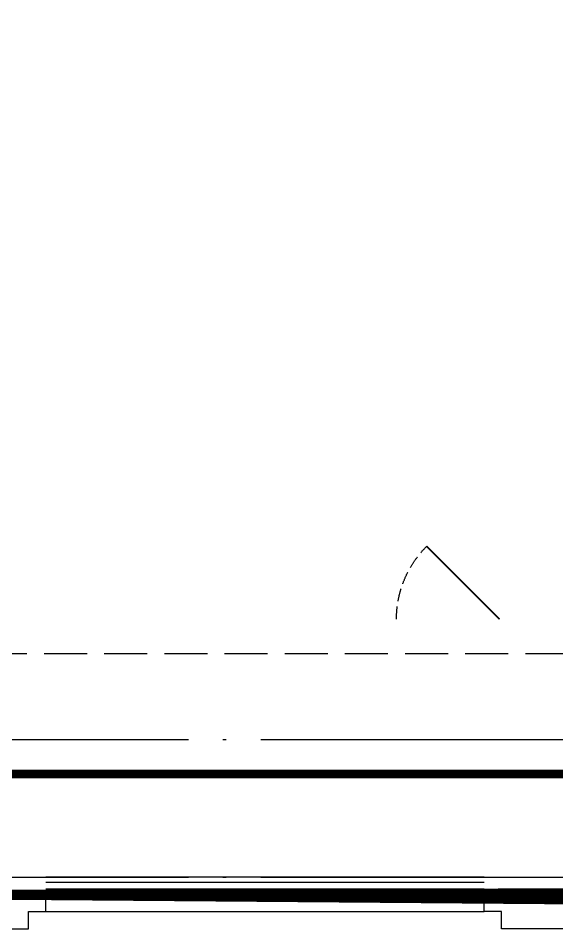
# Model space of a CAD drawing. Extents: x 23000734 to 24262965, y -11528137 to -9789882.
# Drawn here: x 24235864 to 24238997, y -10001140 to -9995845 of the extents above; entities that cross this region are included whole.
import ezdxf

# ---------------------------------------------------------------- set-up
doc = ezdxf.new("R2010")
doc.units = 0
doc.header["$LTSCALE"] = 1000
doc.linetypes.add('DASH', pattern=[0.35, 0.25, -0.1])
doc.linetypes.add('DOTE', pattern=[2.4200000000000004, 2, -0.2, 0.02, -0.2])
for name, color, linetype in [('0-0全面积', 3, 'Continuous'), ('0-0半面积', 10, 'Continuous'), ('0-开启示意', 154, 'Continuous'), ('0-栏杆', 141, 'Continuous'), ('0-看线', 173, 'Continuous'), ('0-线脚', 6, 'Continuous'), ('_0', 7, 'Continuous'), ('A-SURFACE', 6, 'Continuous'), ('DOTE', 249, 'DOTE')]:
    doc.layers.add(name, color=color, linetype=linetype)

# ---------------------------------------------------------------- blocks, each defined once
blk = doc.blocks.new('A$C1C455A10')
at = {"layer": '0-看线'}
blk.add_lwpolyline([(9277, -7957.5), (6727, -7957.5)], dxfattribs=at)
at = {"layer": '0-线脚'}
for points in [[(5777, -7857.5), (5777, -7957.5), (5877, -7957.5), (5877, -8057.5), (6627, -8057.5), (6627, -7957.5), (6727, -7957.5), (6727, -7857.5)], [(10277, -7857.5), (10277, -8057.5), (9377, -8057.5), (9377, -7957.5), (9277, -7957.5), (9277, -7857.5)]]:
    blk.add_lwpolyline(points, dxfattribs=at)
blk = doc.blocks.new('KC')
at = {"layer": '0-开启示意', "linetype": 'DASH', "ltscale": 0.3, "const_width": 10}
blk.add_lwpolyline([(245355.2100543217, 107837.9834782778), (244930.9459856096, 107413.7194095703)], dxfattribs=at)
at = {"layer": '0-开启示意', "linetype": 'DASH', "ltscale": 0.3}
blk.add_lwpolyline([(245355.21005432, 107837.9834782821), (244930.9459856096, 107413.7194095703)], dxfattribs=at)
blk.add_arc((245355.2100543217, 107837.9834782821), 600, 179.9999999999959, 224.9999999996552, dxfattribs=at)
blk = doc.blocks.new('A$C35AB33C4')
at = {"layer": '0-开启示意', "rotation": 180}
blk.add_blockref('KC', (252696.7100543194, 102927.9834782816), dxfattribs=at)

msp = doc.modelspace()

# ---------------------------------------------------------------- linework, layer by layer
at = {"layer": '0-0全面积', "linetype": 'DASH', "lineweight": 30, "const_width": 50}
msp.add_lwpolyline([(24235314.72500871, -10000239.56526106), (24235314.72500871, -10000239.56526106), (24235314.72500795, -10000239.56526025), (24251014.72503738, -10000239.56526025), (24251014.72503926, -10000239.56526733), (24255314.72500769, -10000239.56526861), (24255314.72497135, -9989339.56524856), (24244514.72500709, -9989339.565255608), (24244514.72500251, -9987239.565254893), (24239314.72500733, -9987239.565252936), (24239314.72500733, -9989339.565267691), (24231914.72497672, -9989339.56525653), (24231914.72614301, -9993239.565277778), (24230214.72500962, -9993239.565277778), (24230214.72500962, -9989339.56526094), (24220814.72500861, -9989339.56526094), (24220814.72500861, -9987239.56526094), (24215614.72500861, -9987239.56526094), (24215614.72500861, -9989339.56526094), (24208214.72500861, -9989339.56526094), (24208214.72500861, -9993239.56526094), (24206814.72500861, -9993239.56526094)], dxfattribs=at)
at = {"layer": '0-0半面积', "linetype": 'DASH', "const_width": 50}
msp.add_lwpolyline([(24251304.72500815, -10000239.56527149), (24251304.72493501, -10000939.5652578), (24243524.72500813, -10000939.5652578), (24243524.72501165, -10000629.56527841), (24242304.72503917, -10000629.56527841), (24242304.72503918, -10000939.56526518), (24235024.72509126, -10000939.56728228), (24235024.72500812, -10000239.56527148), (24235314.72500813, -10000239.56527149), (24235314.72500813, -10000239.56527149), (24251014.72500813, -10000239.56527149), (24251014.72500813, -10000239.56527149), (24251304.72500815, -10000239.566832)], dxfattribs=at)
at = {"layer": '0-栏杆'}
for points in [[(24238574.72500861, -10000869.56526094), (24236024.72500861, -10000869.56526094)], [(24238574.72500861, -10000909.56526094), (24236024.72500861, -10000909.56526094)]]:
    msp.add_lwpolyline(points, dxfattribs=at)
at = {"layer": '_0'}
for points in [[(24238574.72500861, -10000839.56526094), (24236024.72500861, -10000839.56526094)], [(24238574.72500861, -10000939.56526094), (24236024.72500861, -10000939.56526094)]]:
    msp.add_lwpolyline(points, dxfattribs=at)
at = {"layer": 'A-SURFACE', "linetype": 'DASH', "lineweight": 30}
msp.add_lwpolyline([(24235314.72500871, -10000239.56526106), (24235314.72500871, -10000239.56526106), (24235314.72500795, -9999539.565260252), (24251014.72503738, -9999539.565260252), (24251014.72503926, -10000239.56526733), (24255314.72500769, -10000239.56526861), (24255314.72497135, -9989339.56524856), (24244514.72500709, -9989339.565255608), (24244514.72500251, -9987239.565254893), (24239314.72500733, -9987239.565252936), (24239314.72500733, -9989339.565267691), (24231914.72497672, -9989339.56525653), (24231914.72614301, -9993239.565277778), (24230214.72500962, -9993239.565277778), (24230214.72500962, -9989339.56526094), (24220814.72500861, -9989339.56526094), (24220814.72500861, -9987239.56526094), (24215614.72500861, -9987239.56526094), (24215614.72500861, -9989339.56526094), (24208214.72500861, -9989339.56526094), (24208214.72500861, -9993239.56526094), (24206814.72500861, -9993239.56526094)], dxfattribs=at)
at = {"layer": 'DOTE'}
for p, q in [((24181614.72500861, -10000039.56526094), (24257114.72500861, -10000039.56526094)), ((24181614.72500861, -10000839.56526094), (24257114.72500861, -10000839.56526094))]:
    msp.add_line(p, q, dxfattribs=at)

# ---------------------------------------------------------------- block references
at = {"xscale": -1}
for name, p in [('A$C1C455A10', (24245301.72500861, -9993082.06526094)), ('A$C35AB33C4', (24246006.22500861, -9994429.56526094))]:
    msp.add_blockref(name, p, dxfattribs=at)

doc.saveas('drawing.dxf')
